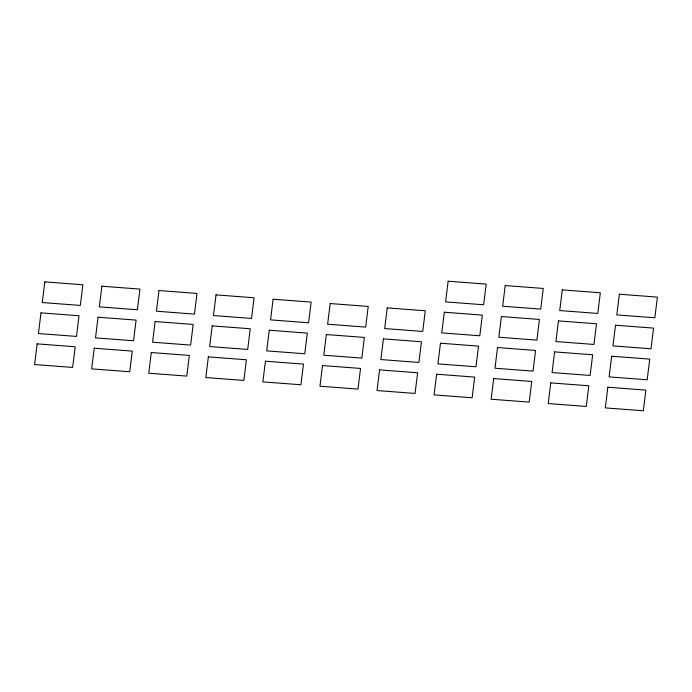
<?xml version="1.0" encoding="UTF-8"?>
<svg xmlns="http://www.w3.org/2000/svg" width="692" height="692" viewBox="0 0 692 692"><rect width="100%" height="100%" fill="white"/><g stroke="black" fill="none" stroke-linecap="round" stroke-linejoin="round"><path stroke-width="1.04" d="M37.16 343.872L34.6 364.537L72.643 367.426L75.203 346.761L37.16 343.872M40.992 312.87L38.432 333.535L76.483 336.424L79.035 315.76L40.992 312.87M44.824 281.869L42.273 302.542L80.315 305.432L82.876 284.767L44.824 281.869M94.224 348.206L91.673 368.871L129.715 371.76L132.276 351.095L94.224 348.206M98.056 317.204L95.505 337.878L133.547 340.767L136.108 320.093L98.056 317.204M101.897 286.211L99.337 306.876L137.388 309.765L139.94 289.1L101.897 286.211M151.297 352.539L148.737 373.213L186.788 376.102L189.34 355.428L151.297 352.539M155.129 321.546L152.577 342.211L190.62 345.1L193.172 324.436L155.129 321.546M158.961 290.545L156.409 311.21L194.452 314.099L197.012 293.434L158.961 290.545M208.361 356.882L205.809 377.547L243.852 380.436L246.413 359.771L208.361 356.882M212.202 325.88L209.641 346.545L247.693 349.434L250.245 328.769L212.202 325.88M216.034 294.878L213.473 315.543L251.525 318.432L254.076 297.768L216.034 294.878M265.434 361.215L262.873 381.88L300.925 384.769L303.477 364.104L265.434 361.215M269.266 330.214L266.714 350.879L304.757 353.768L307.317 333.103L269.266 330.214M273.106 299.212L270.546 319.877L308.589 322.766L311.149 302.101L273.106 299.212M322.507 365.549L319.946 386.214L357.989 389.103L360.549 368.438L322.507 365.549M326.339 334.547L323.778 355.212L361.829 358.101L364.381 337.437L326.339 334.547M330.171 303.546L327.619 324.211L365.661 327.108L368.222 306.435L330.171 303.546M379.571 369.883L377.019 390.548L415.062 393.437L417.622 372.772L379.571 369.883M383.411 338.881L380.851 359.546L418.894 362.444L421.454 341.77L383.411 338.881M387.243 307.879L384.683 328.553L422.734 331.442L425.286 310.777L387.243 307.879M436.643 374.216L434.083 394.881L472.134 397.779L474.686 377.105L436.643 374.216M440.475 343.215L437.924 363.888L475.966 366.777L478.527 346.112L440.475 343.215M444.307 312.222L441.755 332.887L479.798 335.776L482.359 315.111L444.307 312.222M448.148 281.22L445.587 301.885L483.639 304.774L486.191 284.109L448.148 281.22M493.707 378.55L491.156 399.223L529.198 402.113L531.759 381.448L493.707 378.55M497.548 347.557L494.988 368.222L533.039 371.111L535.591 350.446L497.548 347.557M501.38 316.555L498.828 337.22L536.871 340.109L539.423 319.445L501.38 316.555M505.212 285.554L502.66 306.219L540.703 309.108L543.263 288.443L505.212 285.554M550.78 382.892L548.22 403.557L586.271 406.446L588.823 385.781L550.78 382.892M554.612 351.891L552.06 372.555L590.103 375.445L592.663 354.78L554.612 351.891M558.453 320.889L555.892 341.554L593.944 344.443L596.495 323.778L558.453 320.889M562.285 289.887L559.724 310.552L597.776 313.45L600.327 292.777L562.285 289.887M607.853 387.226L605.292 407.891L643.344 410.78L645.896 390.115L607.853 387.226M611.685 356.224L609.124 376.889L647.176 379.778L649.727 359.113L611.685 356.224M615.517 325.223L612.965 345.888L651.008 348.785L653.568 328.112L615.517 325.223M619.357 294.221L616.797 314.895L654.84 317.784L657.4 297.119L619.357 294.221"/></g></svg>
